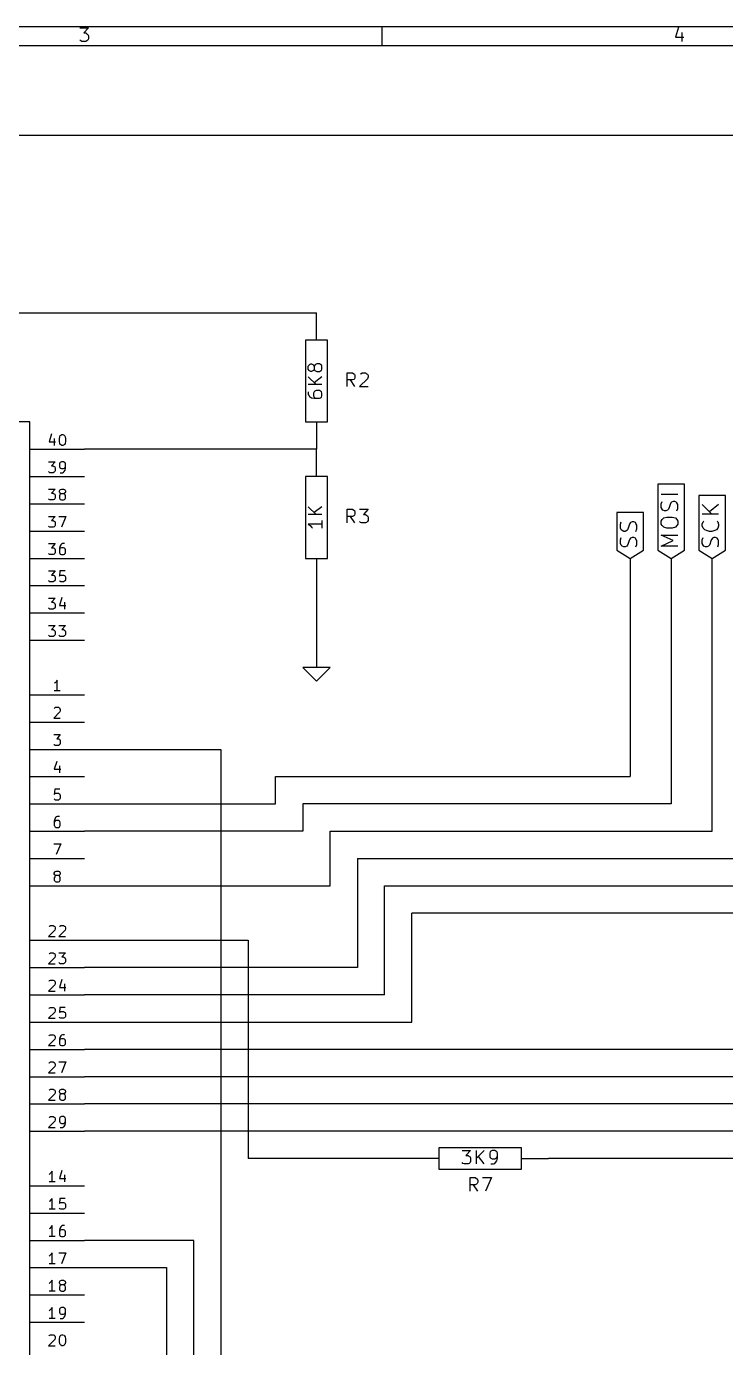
# Model space of a CAD drawing. Extents: x 4000 to 113000, y 4000 to 78670.
# Drawn here: x 56370 to 81995, y 30240 to 78670 of the extents above; entities that cross this region are included whole.
import ezdxf

# ---------------------------------------------------------------- set-up
doc = ezdxf.new("R2010")
doc.units = 0
for name, color, linetype in [('BLACK', 1, 'CONTINUOUS'), ('CYAN', 4, 'CONTINUOUS'), ('GREEN', 3, 'CONTINUOUS'), ('LIGHTYELLOW', 24, 'CONTINUOUS'), ('RED', 5, 'CONTINUOUS')]:
    doc.layers.add(name, color=color, linetype=linetype)

msp = doc.modelspace()

# ---------------------------------------------------------------- linework, layer by layer
at = {"layer": 'BLACK'}
for p, q in [((4000, 78670), (113000, 78670)), ((58330, 78620), (58640, 78620)), ((58640, 78620), (58470, 78430)), ((69400, 78670), (69400, 77970)), ((80270, 78640), (80160, 78280)), ((58360, 78140), (58330, 78170)), ((58400, 78120), (58360, 78140)), ((58550, 78120), (58400, 78120)), ((58470, 78430), (58550, 78430)), ((58550, 78430), (58590, 78400)), ((58590, 78140), (58550, 78120)), ((58590, 78400), (58620, 78380)), ((58620, 78170), (58590, 78140)), ((58620, 78380), (58640, 78330)), ((58640, 78210), (58620, 78170)), ((58640, 78330), (58640, 78210)), ((80160, 78280), (80460, 78280)), ((80390, 78450), (80390, 78120)), ((4700, 77970), (112300, 77970)), ((66700, 66210), (66730, 66250)), ((66700, 66110), (66700, 66210)), ((66730, 66060), (66700, 66110)), ((66730, 66250), (66750, 66280)), ((66750, 66040), (66730, 66060)), ((66750, 66280), (66800, 66300)), ((66800, 66020), (66750, 66040)), ((66800, 66300), (66820, 66300)), ((66820, 66020), (66800, 66020)), ((66820, 66300), (66870, 66280)), ((66870, 66040), (66820, 66020)), ((66870, 66280), (66890, 66250)), ((66890, 66060), (66870, 66040)), ((66890, 66250), (66920, 66210)), ((66920, 66110), (66890, 66060)), ((66940, 66250), (66920, 66210)), ((66920, 66210), (66920, 66110)), ((66920, 66110), (66940, 66060)), ((66960, 66280), (66940, 66250)), ((66940, 66060), (66960, 66040)), ((67010, 66300), (66960, 66280)), ((66960, 66040), (67010, 66020)), ((67110, 66300), (67010, 66300)), ((67010, 66020), (67110, 66020)), ((67150, 66280), (67110, 66300)), ((67110, 66020), (67150, 66040)), ((67180, 66250), (67150, 66280)), ((67150, 66040), (67180, 66060)), ((67200, 66210), (67180, 66250)), ((67180, 66060), (67200, 66110)), ((67200, 66110), (67200, 66210)), ((66700, 65820), (66990, 65540)), ((67200, 65540), (66700, 65540)), ((67200, 65820), (66920, 65610)), ((66700, 65270), (66700, 65180)), ((66700, 65180), (66730, 65130)), ((66730, 65130), (66750, 65110)), ((66750, 65110), (66820, 65060)), ((66820, 65060), (66920, 65040)), ((66920, 65270), (66890, 65230)), ((66890, 65230), (66890, 65130)), ((66890, 65130), (66920, 65080)), ((66940, 65300), (66920, 65270)), ((66920, 65080), (66940, 65060)), ((66920, 65040), (67110, 65040)), ((66990, 65320), (66940, 65300)), ((66940, 65060), (66990, 65040)), ((67110, 65320), (66990, 65320)), ((67150, 65300), (67110, 65320)), ((67110, 65040), (67150, 65060)), ((67180, 65270), (67150, 65300)), ((67150, 65060), (67180, 65080)), ((67200, 65230), (67180, 65270)), ((67180, 65080), (67200, 65130)), ((67200, 65130), (67200, 65230)), ((66700, 61060), (66990, 60780)), ((67200, 61060), (66920, 60850)), ((67200, 60780), (66700, 60780)), ((67200, 60560), (67200, 60280)), ((67200, 60420), (66700, 60420)), ((66700, 60420), (66770, 60370)), ((66770, 60370), (66820, 60320)), ((66820, 60320), (66850, 60280)), ((72340, 37470), (72650, 37470)), ((72650, 37470), (72480, 37280)), ((72870, 36970), (72870, 37470)), ((73150, 37470), (72870, 37180)), ((73370, 37420), (73350, 37370)), ((73350, 37370), (73350, 37250)), ((73390, 37440), (73370, 37420)), ((73440, 37470), (73390, 37440)), ((73540, 37470), (73440, 37470)), ((73580, 37440), (73540, 37470)), ((73610, 37420), (73580, 37440)), ((73630, 37370), (73610, 37420)), ((73630, 37180), (73630, 37370)), ((72370, 36990), (72340, 37020)), ((72410, 36970), (72370, 36990)), ((72560, 36970), (72410, 36970)), ((72480, 37280), (72560, 37280)), ((72560, 37280), (72600, 37250)), ((72600, 36990), (72560, 36970)), ((72600, 37250), (72630, 37230)), ((72630, 37020), (72600, 36990)), ((72630, 37230), (72650, 37180)), ((72650, 37060), (72630, 37020)), ((72650, 37180), (72650, 37060)), ((73150, 36970), (72940, 37250)), ((73350, 37250), (73370, 37210)), ((73370, 37210), (73390, 37180)), ((73390, 37180), (73440, 37160)), ((73390, 36970), (73490, 36970)), ((73440, 37160), (73540, 37160)), ((73490, 36970), (73540, 36990)), ((73540, 37160), (73580, 37180)), ((73540, 36990), (73560, 37020)), ((73560, 37020), (73610, 37090)), ((73580, 37180), (73610, 37210)), ((73610, 37210), (73630, 37250)), ((73610, 37090), (73630, 37180))]:
    msp.add_line(p, q, dxfattribs=at)
at = {"layer": 'CYAN'}
for p, q in [((68130, 65470), (68130, 65970)), ((68130, 65970), (68320, 65970)), ((68320, 65970), (68370, 65940)), ((68370, 65940), (68390, 65920)), ((68390, 65920), (68410, 65870)), ((68410, 65870), (68410, 65800)), ((68610, 65920), (68630, 65940)), ((68630, 65940), (68680, 65970)), ((68680, 65970), (68800, 65970)), ((68800, 65970), (68840, 65940)), ((68840, 65940), (68870, 65920)), ((68870, 65920), (68890, 65870)), ((68890, 65870), (68890, 65820)), ((68320, 65710), (68130, 65710)), ((68410, 65470), (68250, 65710)), ((68370, 65730), (68320, 65710)), ((68390, 65750), (68370, 65730)), ((68410, 65800), (68390, 65750)), ((68870, 65750), (68580, 65470)), ((68580, 65470), (68890, 65470)), ((68890, 65820), (68870, 65750)), ((68130, 60470), (68130, 60970)), ((68130, 60970), (68320, 60970)), ((68320, 60710), (68130, 60710)), ((68410, 60470), (68250, 60710)), ((68320, 60970), (68370, 60940)), ((68370, 60730), (68320, 60710)), ((68370, 60940), (68390, 60920)), ((68390, 60750), (68370, 60730)), ((68390, 60920), (68410, 60870)), ((68410, 60800), (68390, 60750)), ((68410, 60870), (68410, 60800)), ((68580, 60970), (68890, 60970)), ((68890, 60970), (68720, 60780)), ((68720, 60780), (68800, 60780)), ((68800, 60780), (68840, 60750)), ((68840, 60750), (68870, 60730)), ((68870, 60730), (68890, 60680)), ((68890, 60560), (68870, 60520)), ((68890, 60680), (68890, 60560)), ((68610, 60490), (68580, 60520)), ((68650, 60470), (68610, 60490)), ((68800, 60470), (68650, 60470)), ((68840, 60490), (68800, 60470)), ((68870, 60520), (68840, 60490)), ((72630, 35970), (72630, 36470)), ((72630, 36470), (72820, 36470)), ((72820, 36470), (72870, 36440)), ((72870, 36440), (72890, 36420)), ((72890, 36420), (72910, 36370)), ((72910, 36370), (72910, 36300)), ((73080, 36470), (73410, 36470)), ((73410, 36470), (73200, 35970)), ((72820, 36210), (72630, 36210)), ((72910, 35970), (72750, 36210)), ((72870, 36230), (72820, 36210)), ((72890, 36250), (72870, 36230)), ((72910, 36300), (72890, 36250))]:
    msp.add_line(p, q, dxfattribs=at)
at = {"layer": 'GREEN'}
for p, q in [((91000, 74670), (25000, 74670)), ((13500, 68170), (67000, 68170)), ((67000, 63170), (58500, 63170)), ((78500, 59170), (78500, 51170)), ((80000, 59170), (80000, 50170)), ((81500, 49170), (81500, 59170)), ((67000, 58170), (67000, 55170)), ((58500, 52170), (63500, 52170)), ((63500, 52170), (63500, 24170)), ((65500, 50170), (65500, 51170)), ((65500, 51170), (78500, 51170)), ((58500, 50170), (65500, 50170)), ((80000, 50170), (66500, 50170)), ((66500, 50170), (66500, 49170)), ((66500, 49170), (58500, 49170)), ((67500, 47170), (67500, 49170)), ((67500, 49170), (81500, 49170)), ((68500, 48170), (68500, 44170)), ((68500, 48170), (93500, 48170)), ((58500, 47170), (67500, 47170)), ((69500, 43170), (69500, 47170)), ((69500, 47170), (93500, 47170)), ((93500, 46170), (70500, 46170)), ((70500, 42170), (70500, 46170)), ((58500, 45170), (64500, 45170)), ((64500, 45170), (64500, 37170)), ((68500, 44170), (58500, 44170)), ((69500, 43170), (58500, 43170)), ((58500, 42170), (70500, 42170)), ((93500, 41170), (58500, 41170)), ((93500, 40170), (58500, 40170)), ((93500, 39170), (58500, 39170)), ((93500, 38170), (58500, 38170)), ((70500, 37170), (64500, 37170)), ((93500, 37170), (75500, 37170)), ((62500, 34170), (58500, 34170)), ((62500, 18670), (62500, 34170)), ((58500, 33170), (61500, 33170)), ((61500, 33170), (61500, 20170))]:
    msp.add_line(p, q, dxfattribs=at)
at = {"layer": 'LIGHTYELLOW'}
for p, q in [((56500, 64170), (40500, 64170)), ((56500, 28170), (56500, 64170))]:
    msp.add_line(p, q, dxfattribs=at)
at = {"layer": 'RED'}
for p, q in [((67000, 67170), (67000, 68170)), ((66600, 67170), (66600, 64170)), ((67400, 67170), (66600, 67170)), ((67400, 64170), (67400, 67170)), ((56500, 64170), (40500, 64170)), ((56500, 28170), (56500, 64170)), ((66600, 64170), (67400, 64170)), ((67000, 64170), (67000, 63170)), ((57290, 63730), (57200, 63440)), ((57390, 63570), (57390, 63310)), ((57580, 63560), (57600, 63630)), ((57580, 63460), (57580, 63560)), ((57600, 63380), (57580, 63460)), ((57600, 63630), (57610, 63670)), ((57610, 63670), (57630, 63690)), ((57630, 63690), (57670, 63710)), ((57670, 63710), (57710, 63710)), ((57710, 63710), (57750, 63690)), ((57750, 63690), (57770, 63670)), ((57770, 63670), (57790, 63630)), ((57790, 63630), (57800, 63560)), ((57800, 63460), (57790, 63380)), ((57800, 63560), (57800, 63460)), ((56500, 63170), (58500, 63170)), ((57200, 63440), (57440, 63440)), ((57610, 63350), (57600, 63380)), ((57630, 63330), (57610, 63350)), ((57670, 63310), (57630, 63330)), ((57710, 63310), (57670, 63310)), ((57750, 63330), (57710, 63310)), ((57770, 63350), (57750, 63330)), ((57790, 63380), (57770, 63350)), ((67000, 62170), (67000, 63170)), ((57180, 62710), (57420, 62710)), ((57420, 62710), (57290, 62560)), ((57290, 62560), (57350, 62560)), ((57350, 62560), (57390, 62540)), ((57390, 62540), (57410, 62520)), ((57410, 62520), (57420, 62480)), ((57420, 62480), (57420, 62380)), ((57600, 62670), (57580, 62630)), ((57580, 62630), (57580, 62540)), ((57580, 62540), (57600, 62500)), ((57610, 62690), (57600, 62670)), ((57600, 62500), (57610, 62480)), ((57650, 62710), (57610, 62690)), ((57610, 62480), (57650, 62460)), ((57730, 62710), (57650, 62710)), ((57770, 62690), (57730, 62710)), ((57730, 62460), (57770, 62480)), ((57790, 62670), (57770, 62690)), ((57770, 62480), (57790, 62500)), ((57800, 62630), (57790, 62670)), ((57790, 62500), (57800, 62540)), ((57790, 62400), (57800, 62480)), ((57800, 62480), (57800, 62630)), ((56500, 62170), (58500, 62170)), ((57200, 62330), (57180, 62350)), ((57230, 62310), (57200, 62330)), ((57350, 62310), (57230, 62310)), ((57390, 62330), (57350, 62310)), ((57410, 62350), (57390, 62330)), ((57420, 62380), (57410, 62350)), ((57610, 62310), (57690, 62310)), ((57650, 62460), (57730, 62460)), ((57690, 62310), (57730, 62330)), ((57730, 62330), (57750, 62350)), ((57750, 62350), (57790, 62400)), ((66600, 62170), (66600, 59170)), ((67400, 62170), (66600, 62170)), ((67400, 59170), (67400, 62170)), ((57180, 61710), (57420, 61710)), ((57420, 61710), (57290, 61560)), ((57290, 61560), (57350, 61560)), ((57350, 61560), (57390, 61540)), ((57390, 61540), (57410, 61520)), ((57410, 61520), (57420, 61480)), ((57580, 61630), (57600, 61670)), ((57580, 61610), (57580, 61630)), ((57600, 61570), (57580, 61610)), ((57600, 61670), (57610, 61690)), ((57610, 61560), (57600, 61570)), ((57610, 61520), (57600, 61500)), ((57610, 61690), (57650, 61710)), ((57650, 61540), (57610, 61560)), ((57650, 61540), (57610, 61520)), ((57650, 61710), (57730, 61710)), ((57730, 61540), (57650, 61540)), ((57730, 61710), (57770, 61690)), ((57770, 61560), (57730, 61540)), ((57770, 61520), (57730, 61540)), ((57770, 61690), (57790, 61670)), ((57790, 61570), (57770, 61560)), ((57790, 61500), (57770, 61520)), ((57790, 61670), (57800, 61630)), ((57800, 61610), (57790, 61570)), ((57800, 61630), (57800, 61610)), ((80000, 61890), (79510, 61890)), ((79510, 61890), (79510, 59470)), ((80240, 61510), (79640, 61510)), ((80490, 61890), (80000, 61890)), ((80490, 59470), (80490, 61890)), ((56500, 61170), (58500, 61170)), ((57200, 61330), (57180, 61350)), ((57230, 61310), (57200, 61330)), ((57350, 61310), (57230, 61310)), ((57390, 61330), (57350, 61310)), ((57410, 61350), (57390, 61330)), ((57420, 61380), (57410, 61350)), ((57420, 61480), (57420, 61380)), ((57600, 61500), (57580, 61460)), ((57580, 61460), (57580, 61380)), ((57580, 61380), (57600, 61350)), ((57600, 61350), (57610, 61330)), ((57610, 61330), (57650, 61310)), ((57650, 61310), (57730, 61310)), ((57730, 61310), (57770, 61330)), ((57770, 61330), (57790, 61350)), ((57800, 61460), (57790, 61500)), ((57790, 61350), (57800, 61380)), ((57800, 61380), (57800, 61460)), ((79640, 61170), (79670, 61260)), ((79640, 61030), (79640, 61170)), ((79670, 60970), (79640, 61030)), ((79930, 61030), (79900, 60970)), ((79960, 61140), (79930, 61030)), ((79990, 61200), (79960, 61140)), ((80010, 61230), (79990, 61200)), ((80070, 61260), (80010, 61230)), ((80130, 61260), (80070, 61260)), ((80190, 61230), (80130, 61260)), ((80210, 61200), (80190, 61230)), ((80240, 61140), (80210, 61200)), ((80240, 61000), (80240, 61140)), ((81500, 61480), (81010, 61480)), ((81010, 61480), (81010, 59470)), ((81140, 61140), (81490, 60790)), ((81740, 61140), (81400, 60880)), ((81990, 61480), (81500, 61480)), ((81990, 59470), (81990, 61480)), ((57180, 60710), (57420, 60710)), ((57420, 60710), (57290, 60560)), ((57290, 60560), (57350, 60560)), ((57350, 60560), (57390, 60540)), ((57390, 60540), (57410, 60520)), ((57560, 60710), (57820, 60710)), ((57820, 60710), (57650, 60310)), ((78500, 60850), (78010, 60850)), ((78010, 60850), (78010, 59470)), ((78990, 60850), (78500, 60850)), ((78990, 59470), (78990, 60850)), ((79640, 60540), (79670, 60600)), ((79640, 60430), (79640, 60540)), ((79700, 60940), (79670, 60970)), ((79670, 60600), (79730, 60660)), ((79760, 60910), (79700, 60940)), ((79730, 60660), (79840, 60680)), ((79810, 60910), (79760, 60910)), ((79870, 60940), (79810, 60910)), ((79840, 60680), (80040, 60680)), ((79900, 60970), (79870, 60940)), ((80040, 60680), (80160, 60660)), ((80160, 60660), (80210, 60600)), ((80210, 60910), (80240, 61000)), ((80210, 60600), (80240, 60540)), ((80240, 60540), (80240, 60430)), ((81740, 60790), (81140, 60790)), ((81170, 60510), (81200, 60540)), ((81690, 60540), (81710, 60510)), ((56500, 60170), (58500, 60170)), ((57200, 60330), (57180, 60350)), ((57230, 60310), (57200, 60330)), ((57350, 60310), (57230, 60310)), ((57390, 60330), (57350, 60310)), ((57410, 60350), (57390, 60330)), ((57410, 60520), (57420, 60480)), ((57420, 60380), (57410, 60350)), ((57420, 60480), (57420, 60380)), ((78140, 60420), (78170, 60510)), ((78140, 60280), (78140, 60420)), ((78170, 60220), (78140, 60280)), ((78200, 60190), (78170, 60220)), ((78260, 60160), (78200, 60190)), ((78310, 60160), (78260, 60160)), ((78370, 60190), (78310, 60160)), ((78400, 60220), (78370, 60190)), ((78430, 60280), (78400, 60220)), ((78460, 60390), (78430, 60280)), ((78490, 60450), (78460, 60390)), ((78510, 60480), (78490, 60450)), ((78570, 60510), (78510, 60480)), ((78630, 60510), (78570, 60510)), ((78690, 60480), (78630, 60510)), ((78710, 60450), (78690, 60480)), ((78740, 60390), (78710, 60450)), ((78710, 60160), (78740, 60250)), ((78740, 60250), (78740, 60390)), ((79670, 60370), (79640, 60430)), ((79730, 60310), (79670, 60370)), ((79840, 60280), (79730, 60310)), ((80040, 60280), (79840, 60280)), ((80160, 60310), (80040, 60280)), ((80210, 60370), (80160, 60310)), ((80240, 60430), (80210, 60370)), ((81140, 60420), (81170, 60510)), ((81140, 60360), (81140, 60420)), ((81170, 60280), (81140, 60360)), ((81230, 60220), (81170, 60280)), ((81290, 60190), (81230, 60220)), ((81400, 60160), (81290, 60190)), ((81490, 60160), (81400, 60160)), ((81600, 60190), (81490, 60160)), ((81660, 60220), (81600, 60190)), ((81710, 60280), (81660, 60220)), ((81710, 60510), (81740, 60420)), ((81740, 60360), (81710, 60280)), ((81740, 60420), (81740, 60360)), ((57180, 59710), (57420, 59710)), ((57420, 59710), (57290, 59560)), ((57600, 59610), (57580, 59540)), ((57630, 59670), (57600, 59610)), ((57650, 59690), (57630, 59670)), ((57690, 59710), (57650, 59690)), ((57770, 59710), (57690, 59710)), ((78140, 59850), (78170, 59940)), ((78140, 59710), (78140, 59850)), ((78170, 59650), (78140, 59710)), ((78200, 59620), (78170, 59650)), ((78260, 59590), (78200, 59620)), ((78310, 59590), (78260, 59590)), ((78370, 59620), (78310, 59590)), ((78400, 59650), (78370, 59620)), ((78430, 59710), (78400, 59650)), ((78460, 59820), (78430, 59710)), ((78490, 59880), (78460, 59820)), ((78510, 59910), (78490, 59880)), ((78570, 59940), (78510, 59910)), ((78630, 59940), (78570, 59940)), ((78690, 59910), (78630, 59940)), ((78710, 59880), (78690, 59910)), ((78740, 59820), (78710, 59880)), ((78710, 59590), (78740, 59680)), ((78740, 59680), (78740, 59820)), ((80070, 59820), (79640, 60020)), ((79640, 60020), (80240, 60020)), ((79640, 59620), (80070, 59820)), ((80240, 59620), (79640, 59620)), ((81140, 59850), (81170, 59940)), ((81140, 59710), (81140, 59850)), ((81170, 59650), (81140, 59710)), ((81200, 59620), (81170, 59650)), ((81260, 59590), (81200, 59620)), ((81310, 59590), (81260, 59590)), ((81370, 59620), (81310, 59590)), ((81400, 59650), (81370, 59620)), ((81430, 59710), (81400, 59650)), ((81460, 59820), (81430, 59710)), ((81490, 59880), (81460, 59820)), ((81510, 59910), (81490, 59880)), ((81570, 59940), (81510, 59910)), ((81630, 59940), (81570, 59940)), ((81690, 59910), (81630, 59940)), ((81710, 59880), (81690, 59910)), ((81740, 59820), (81710, 59880)), ((81710, 59590), (81740, 59680)), ((81740, 59680), (81740, 59820)), ((56500, 59170), (58500, 59170)), ((57200, 59330), (57180, 59350)), ((57230, 59310), (57200, 59330)), ((57350, 59310), (57230, 59310)), ((57290, 59560), (57350, 59560)), ((57350, 59560), (57390, 59540)), ((57390, 59330), (57350, 59310)), ((57390, 59540), (57410, 59520)), ((57410, 59350), (57390, 59330)), ((57410, 59520), (57420, 59480)), ((57420, 59380), (57410, 59350)), ((57420, 59480), (57420, 59380)), ((57580, 59540), (57580, 59380)), ((57600, 59520), (57580, 59480)), ((57580, 59380), (57600, 59350)), ((57610, 59540), (57600, 59520)), ((57600, 59350), (57610, 59330)), ((57650, 59560), (57610, 59540)), ((57610, 59330), (57650, 59310)), ((57730, 59560), (57650, 59560)), ((57650, 59310), (57730, 59310)), ((57770, 59540), (57730, 59560)), ((57730, 59310), (57770, 59330)), ((57790, 59520), (57770, 59540)), ((57770, 59330), (57790, 59350)), ((57800, 59480), (57790, 59520)), ((57790, 59350), (57800, 59380)), ((57800, 59380), (57800, 59480)), ((66600, 59170), (67400, 59170)), ((67000, 59170), (67000, 58170)), ((78010, 59470), (78500, 59170)), ((78500, 59170), (78990, 59470)), ((79510, 59470), (80000, 59170)), ((80000, 59170), (80490, 59470)), ((81010, 59470), (81500, 59170)), ((81500, 59170), (81990, 59470)), ((57180, 58710), (57420, 58710)), ((57420, 58710), (57290, 58560)), ((57600, 58710), (57580, 58520)), ((57790, 58710), (57600, 58710)), ((56500, 58170), (58500, 58170)), ((57200, 58330), (57180, 58350)), ((57230, 58310), (57200, 58330)), ((57350, 58310), (57230, 58310)), ((57290, 58560), (57350, 58560)), ((57350, 58560), (57390, 58540)), ((57390, 58330), (57350, 58310)), ((57390, 58540), (57410, 58520)), ((57410, 58350), (57390, 58330)), ((57410, 58520), (57420, 58480)), ((57420, 58380), (57410, 58350)), ((57420, 58480), (57420, 58380)), ((57580, 58520), (57600, 58540)), ((57600, 58330), (57580, 58350)), ((57600, 58540), (57630, 58560)), ((57630, 58310), (57600, 58330)), ((57630, 58560), (57730, 58560)), ((57730, 58310), (57630, 58310)), ((57730, 58560), (57770, 58540)), ((57770, 58330), (57730, 58310)), ((57770, 58540), (57790, 58520)), ((57790, 58350), (57770, 58330)), ((57790, 58520), (57800, 58480)), ((57800, 58380), (57790, 58350)), ((57800, 58480), (57800, 58380)), ((57180, 57710), (57420, 57710)), ((57420, 57710), (57290, 57560)), ((57670, 57730), (57580, 57440)), ((56500, 57170), (58500, 57170)), ((57200, 57330), (57180, 57350)), ((57230, 57310), (57200, 57330)), ((57350, 57310), (57230, 57310)), ((57290, 57560), (57350, 57560)), ((57350, 57560), (57390, 57540)), ((57390, 57330), (57350, 57310)), ((57390, 57540), (57410, 57520)), ((57410, 57350), (57390, 57330)), ((57410, 57520), (57420, 57480)), ((57420, 57380), (57410, 57350)), ((57420, 57480), (57420, 57380)), ((57580, 57440), (57820, 57440)), ((57770, 57570), (57770, 57310)), ((57180, 56710), (57420, 56710)), ((57420, 56710), (57290, 56560)), ((57560, 56710), (57800, 56710)), ((57800, 56710), (57670, 56560)), ((57200, 56330), (57180, 56350)), ((57230, 56310), (57200, 56330)), ((57350, 56310), (57230, 56310)), ((57290, 56560), (57350, 56560)), ((57350, 56560), (57390, 56540)), ((57390, 56330), (57350, 56310)), ((57390, 56540), (57410, 56520)), ((57410, 56350), (57390, 56330)), ((57410, 56520), (57420, 56480)), ((57420, 56380), (57410, 56350)), ((57420, 56480), (57420, 56380)), ((57580, 56330), (57560, 56350)), ((57610, 56310), (57580, 56330)), ((57730, 56310), (57610, 56310)), ((57670, 56560), (57730, 56560)), ((57730, 56560), (57770, 56540)), ((57770, 56330), (57730, 56310)), ((57770, 56540), (57790, 56520)), ((57790, 56350), (57770, 56330)), ((57790, 56520), (57800, 56480)), ((57800, 56380), (57790, 56350)), ((57800, 56480), (57800, 56380)), ((56500, 56170), (58500, 56170)), ((66500, 55170), (67000, 54670)), ((67500, 55170), (66500, 55170)), ((67000, 54670), (67500, 55170)), ((57420, 54610), (57390, 54590)), ((57610, 54310), (57390, 54310)), ((57460, 54650), (57420, 54610)), ((57500, 54710), (57460, 54650)), ((57500, 54310), (57500, 54710)), ((56500, 54170), (58500, 54170)), ((57600, 53540), (57370, 53310)), ((57370, 53310), (57610, 53310)), ((57390, 53670), (57410, 53690)), ((57410, 53690), (57440, 53710)), ((57440, 53710), (57540, 53710)), ((57540, 53710), (57580, 53690)), ((57580, 53690), (57600, 53670)), ((57600, 53670), (57610, 53630)), ((57610, 53590), (57600, 53540)), ((57610, 53630), (57610, 53590)), ((56500, 53170), (58500, 53170)), ((57370, 52710), (57610, 52710)), ((57390, 52330), (57370, 52350)), ((57420, 52310), (57390, 52330)), ((57540, 52310), (57420, 52310)), ((57610, 52710), (57480, 52560)), ((57480, 52560), (57540, 52560)), ((57540, 52560), (57580, 52540)), ((57580, 52330), (57540, 52310)), ((57580, 52540), (57600, 52520)), ((57600, 52350), (57580, 52330)), ((57600, 52520), (57610, 52480)), ((57610, 52380), (57600, 52350)), ((57610, 52480), (57610, 52380)), ((56500, 52170), (58500, 52170)), ((57480, 51730), (57390, 51440)), ((57390, 51440), (57630, 51440)), ((57580, 51570), (57580, 51310)), ((56500, 51170), (58500, 51170)), ((57410, 50710), (57390, 50520)), ((57390, 50520), (57410, 50540)), ((57600, 50710), (57410, 50710)), ((57410, 50540), (57440, 50560)), ((57440, 50560), (57540, 50560)), ((57540, 50560), (57580, 50540)), ((57580, 50540), (57600, 50520)), ((57600, 50520), (57610, 50480)), ((57610, 50380), (57600, 50350)), ((57610, 50480), (57610, 50380)), ((56500, 50170), (58500, 50170)), ((57410, 50330), (57390, 50350)), ((57440, 50310), (57410, 50330)), ((57540, 50310), (57440, 50310)), ((57580, 50330), (57540, 50310)), ((57600, 50350), (57580, 50330)), ((57410, 49610), (57390, 49540)), ((57390, 49540), (57390, 49380)), ((57410, 49520), (57390, 49480)), ((57440, 49670), (57410, 49610)), ((57420, 49540), (57410, 49520)), ((57460, 49560), (57420, 49540)), ((57460, 49690), (57440, 49670)), ((57500, 49710), (57460, 49690)), ((57540, 49560), (57460, 49560)), ((57580, 49710), (57500, 49710)), ((57580, 49540), (57540, 49560)), ((57600, 49520), (57580, 49540)), ((57610, 49480), (57600, 49520)), ((57610, 49380), (57610, 49480)), ((56500, 49170), (58500, 49170)), ((57390, 49380), (57410, 49350)), ((57410, 49350), (57420, 49330)), ((57420, 49330), (57460, 49310)), ((57460, 49310), (57540, 49310)), ((57540, 49310), (57580, 49330)), ((57580, 49330), (57600, 49350)), ((57600, 49350), (57610, 49380)), ((57370, 48710), (57630, 48710)), ((57630, 48710), (57460, 48310)), ((56500, 48170), (58500, 48170)), ((57390, 47630), (57410, 47670)), ((57390, 47610), (57390, 47630)), ((57410, 47570), (57390, 47610)), ((57410, 47500), (57390, 47460)), ((57410, 47670), (57420, 47690)), ((57420, 47560), (57410, 47570)), ((57420, 47520), (57410, 47500)), ((57420, 47690), (57460, 47710)), ((57460, 47540), (57420, 47560)), ((57460, 47540), (57420, 47520)), ((57460, 47710), (57540, 47710)), ((57540, 47540), (57460, 47540)), ((57540, 47710), (57580, 47690)), ((57580, 47560), (57540, 47540)), ((57580, 47520), (57540, 47540)), ((57580, 47690), (57600, 47670)), ((57600, 47570), (57580, 47560)), ((57600, 47500), (57580, 47520)), ((57600, 47670), (57610, 47630)), ((57610, 47610), (57600, 47570)), ((57610, 47460), (57600, 47500)), ((57610, 47630), (57610, 47610)), ((56500, 47170), (58500, 47170)), ((57390, 47460), (57390, 47380)), ((57390, 47380), (57410, 47350)), ((57410, 47350), (57420, 47330)), ((57420, 47330), (57460, 47310)), ((57460, 47310), (57540, 47310)), ((57540, 47310), (57580, 47330)), ((57580, 47330), (57600, 47350)), ((57600, 47350), (57610, 47380)), ((57610, 47380), (57610, 47460)), ((57410, 45540), (57180, 45310)), ((57200, 45670), (57220, 45690)), ((57220, 45690), (57250, 45710)), ((57250, 45710), (57350, 45710)), ((57350, 45710), (57390, 45690)), ((57390, 45690), (57410, 45670)), ((57410, 45670), (57420, 45630)), ((57420, 45590), (57410, 45540)), ((57420, 45630), (57420, 45590)), ((57790, 45540), (57560, 45310)), ((57580, 45670), (57600, 45690)), ((57600, 45690), (57630, 45710)), ((57630, 45710), (57730, 45710)), ((57730, 45710), (57770, 45690)), ((57770, 45690), (57790, 45670)), ((57790, 45670), (57800, 45630)), ((57800, 45590), (57790, 45540)), ((57800, 45630), (57800, 45590)), ((56500, 45170), (58500, 45170)), ((57180, 45310), (57420, 45310)), ((57560, 45310), (57800, 45310)), ((57200, 44670), (57220, 44690)), ((57220, 44690), (57250, 44710)), ((57250, 44710), (57350, 44710)), ((57350, 44710), (57390, 44690)), ((57390, 44690), (57410, 44670)), ((57410, 44670), (57420, 44630)), ((57420, 44590), (57410, 44540)), ((57420, 44630), (57420, 44590)), ((57560, 44710), (57800, 44710)), ((57800, 44710), (57670, 44560)), ((57670, 44560), (57730, 44560)), ((57730, 44560), (57770, 44540)), ((56500, 44170), (58500, 44170)), ((57410, 44540), (57180, 44310)), ((57180, 44310), (57420, 44310)), ((57580, 44330), (57560, 44350)), ((57610, 44310), (57580, 44330)), ((57730, 44310), (57610, 44310)), ((57770, 44330), (57730, 44310)), ((57770, 44540), (57790, 44520)), ((57790, 44350), (57770, 44330)), ((57790, 44520), (57800, 44480)), ((57800, 44380), (57790, 44350)), ((57800, 44480), (57800, 44380)), ((57200, 43670), (57220, 43690)), ((57220, 43690), (57250, 43710)), ((57250, 43710), (57350, 43710)), ((57350, 43710), (57390, 43690)), ((57390, 43690), (57410, 43670)), ((57410, 43670), (57420, 43630)), ((57420, 43590), (57410, 43540)), ((57420, 43630), (57420, 43590)), ((57670, 43730), (57580, 43440)), ((56500, 43170), (58500, 43170)), ((57410, 43540), (57180, 43310)), ((57180, 43310), (57420, 43310)), ((57580, 43440), (57820, 43440)), ((57770, 43570), (57770, 43310)), ((57200, 42670), (57220, 42690)), ((57220, 42690), (57250, 42710)), ((57250, 42710), (57350, 42710)), ((57350, 42710), (57390, 42690)), ((57390, 42690), (57410, 42670)), ((57410, 42670), (57420, 42630)), ((57420, 42630), (57420, 42590)), ((57600, 42710), (57580, 42520)), ((57790, 42710), (57600, 42710)), ((56500, 42170), (58500, 42170)), ((57410, 42540), (57180, 42310)), ((57180, 42310), (57420, 42310)), ((57420, 42590), (57410, 42540)), ((57580, 42520), (57600, 42540)), ((57600, 42330), (57580, 42350)), ((57600, 42540), (57630, 42560)), ((57630, 42310), (57600, 42330)), ((57630, 42560), (57730, 42560)), ((57730, 42310), (57630, 42310)), ((57730, 42560), (57770, 42540)), ((57770, 42330), (57730, 42310)), ((57770, 42540), (57790, 42520)), ((57790, 42350), (57770, 42330)), ((57790, 42520), (57800, 42480)), ((57800, 42380), (57790, 42350)), ((57800, 42480), (57800, 42380)), ((57200, 41670), (57220, 41690)), ((57220, 41690), (57250, 41710)), ((57250, 41710), (57350, 41710)), ((57350, 41710), (57390, 41690)), ((57390, 41690), (57410, 41670)), ((57410, 41670), (57420, 41630)), ((57630, 41670), (57600, 41610)), ((57650, 41690), (57630, 41670)), ((57690, 41710), (57650, 41690)), ((57770, 41710), (57690, 41710)), ((56500, 41170), (58500, 41170)), ((57410, 41540), (57180, 41310)), ((57180, 41310), (57420, 41310)), ((57420, 41590), (57410, 41540)), ((57420, 41630), (57420, 41590)), ((57600, 41610), (57580, 41540)), ((57580, 41540), (57580, 41380)), ((57600, 41520), (57580, 41480)), ((57580, 41380), (57600, 41350)), ((57610, 41540), (57600, 41520)), ((57600, 41350), (57610, 41330)), ((57650, 41560), (57610, 41540)), ((57610, 41330), (57650, 41310)), ((57730, 41560), (57650, 41560)), ((57650, 41310), (57730, 41310)), ((57770, 41540), (57730, 41560)), ((57730, 41310), (57770, 41330)), ((57790, 41520), (57770, 41540)), ((57770, 41330), (57790, 41350)), ((57800, 41480), (57790, 41520)), ((57790, 41350), (57800, 41380)), ((57800, 41380), (57800, 41480)), ((57200, 40670), (57220, 40690)), ((57220, 40690), (57250, 40710)), ((57250, 40710), (57350, 40710)), ((57350, 40710), (57390, 40690)), ((57390, 40690), (57410, 40670)), ((57560, 40710), (57820, 40710)), ((57820, 40710), (57650, 40310)), ((57410, 40540), (57180, 40310)), ((57180, 40310), (57420, 40310)), ((57410, 40670), (57420, 40630)), ((57420, 40590), (57410, 40540)), ((57420, 40630), (57420, 40590)), ((56500, 40170), (58500, 40170)), ((57410, 39540), (57180, 39310)), ((57180, 39310), (57420, 39310)), ((57200, 39670), (57220, 39690)), ((57220, 39690), (57250, 39710)), ((57250, 39710), (57350, 39710)), ((57350, 39710), (57390, 39690)), ((57390, 39690), (57410, 39670)), ((57410, 39670), (57420, 39630)), ((57420, 39590), (57410, 39540)), ((57420, 39630), (57420, 39590)), ((57580, 39630), (57600, 39670)), ((57580, 39610), (57580, 39630)), ((57600, 39570), (57580, 39610)), ((57600, 39500), (57580, 39460)), ((57580, 39460), (57580, 39380)), ((57580, 39380), (57600, 39350)), ((57600, 39670), (57610, 39690)), ((57610, 39560), (57600, 39570)), ((57610, 39520), (57600, 39500)), ((57600, 39350), (57610, 39330)), ((57610, 39690), (57650, 39710)), ((57650, 39540), (57610, 39560)), ((57650, 39540), (57610, 39520)), ((57610, 39330), (57650, 39310)), ((57650, 39710), (57730, 39710)), ((57730, 39540), (57650, 39540)), ((57650, 39310), (57730, 39310)), ((57730, 39710), (57770, 39690)), ((57770, 39560), (57730, 39540)), ((57770, 39520), (57730, 39540)), ((57730, 39310), (57770, 39330)), ((57770, 39690), (57790, 39670)), ((57790, 39570), (57770, 39560)), ((57790, 39500), (57770, 39520)), ((57770, 39330), (57790, 39350)), ((57790, 39670), (57800, 39630)), ((57800, 39610), (57790, 39570)), ((57800, 39460), (57790, 39500)), ((57790, 39350), (57800, 39380)), ((57800, 39630), (57800, 39610)), ((57800, 39380), (57800, 39460)), ((56500, 39170), (58500, 39170)), ((57410, 38540), (57180, 38310)), ((57180, 38310), (57420, 38310)), ((57200, 38670), (57220, 38690)), ((57220, 38690), (57250, 38710)), ((57250, 38710), (57350, 38710)), ((57350, 38710), (57390, 38690)), ((57390, 38690), (57410, 38670)), ((57410, 38670), (57420, 38630)), ((57420, 38590), (57410, 38540)), ((57420, 38630), (57420, 38590)), ((57600, 38670), (57580, 38630)), ((57580, 38630), (57580, 38540)), ((57580, 38540), (57600, 38500)), ((57610, 38690), (57600, 38670)), ((57600, 38500), (57610, 38480)), ((57650, 38710), (57610, 38690)), ((57610, 38480), (57650, 38460)), ((57610, 38310), (57690, 38310)), ((57730, 38710), (57650, 38710)), ((57650, 38460), (57730, 38460)), ((57690, 38310), (57730, 38330)), ((57770, 38690), (57730, 38710)), ((57730, 38460), (57770, 38480)), ((57730, 38330), (57750, 38350)), ((57750, 38350), (57790, 38400)), ((57790, 38670), (57770, 38690)), ((57770, 38480), (57790, 38500)), ((57800, 38630), (57790, 38670)), ((57790, 38500), (57800, 38540)), ((57790, 38400), (57800, 38480)), ((57800, 38480), (57800, 38630)), ((56500, 38170), (58500, 38170)), ((71500, 36770), (71500, 37570)), ((71500, 37570), (74500, 37570)), ((74500, 37570), (74500, 36770)), ((71500, 37170), (70500, 37170)), ((74500, 37170), (75500, 37170)), ((57230, 36610), (57200, 36590)), ((57270, 36650), (57230, 36610)), ((57310, 36710), (57270, 36650)), ((57310, 36310), (57310, 36710)), ((57670, 36730), (57580, 36440)), ((57580, 36440), (57820, 36440)), ((57770, 36570), (57770, 36310)), ((74500, 36770), (71500, 36770)), ((56500, 36170), (58500, 36170)), ((57420, 36310), (57200, 36310)), ((57230, 35610), (57200, 35590)), ((57270, 35650), (57230, 35610)), ((57310, 35710), (57270, 35650)), ((57310, 35310), (57310, 35710)), ((57600, 35710), (57580, 35520)), ((57580, 35520), (57600, 35540)), ((57790, 35710), (57600, 35710)), ((57600, 35540), (57630, 35560)), ((57630, 35560), (57730, 35560)), ((57730, 35560), (57770, 35540)), ((57770, 35540), (57790, 35520)), ((57790, 35520), (57800, 35480)), ((57800, 35380), (57790, 35350)), ((57800, 35480), (57800, 35380)), ((56500, 35170), (58500, 35170)), ((57420, 35310), (57200, 35310)), ((57600, 35330), (57580, 35350)), ((57630, 35310), (57600, 35330)), ((57730, 35310), (57630, 35310)), ((57770, 35330), (57730, 35310)), ((57790, 35350), (57770, 35330)), ((57230, 34610), (57200, 34590)), ((57270, 34650), (57230, 34610)), ((57310, 34710), (57270, 34650)), ((57310, 34310), (57310, 34710)), ((57600, 34610), (57580, 34540)), ((57580, 34540), (57580, 34380)), ((57600, 34520), (57580, 34480)), ((57630, 34670), (57600, 34610)), ((57610, 34540), (57600, 34520)), ((57650, 34560), (57610, 34540)), ((57650, 34690), (57630, 34670)), ((57690, 34710), (57650, 34690)), ((57730, 34560), (57650, 34560)), ((57770, 34710), (57690, 34710)), ((57770, 34540), (57730, 34560)), ((57790, 34520), (57770, 34540)), ((57800, 34480), (57790, 34520)), ((57800, 34380), (57800, 34480)), ((56500, 34170), (58500, 34170)), ((57420, 34310), (57200, 34310)), ((57580, 34380), (57600, 34350)), ((57600, 34350), (57610, 34330)), ((57610, 34330), (57650, 34310)), ((57650, 34310), (57730, 34310)), ((57730, 34310), (57770, 34330)), ((57770, 34330), (57790, 34350)), ((57790, 34350), (57800, 34380)), ((57230, 33610), (57200, 33590)), ((57270, 33650), (57230, 33610)), ((57310, 33710), (57270, 33650)), ((57310, 33310), (57310, 33710)), ((57560, 33710), (57820, 33710)), ((57820, 33710), (57650, 33310)), ((56500, 33170), (58500, 33170)), ((57420, 33310), (57200, 33310)), ((57230, 32610), (57200, 32590)), ((57270, 32650), (57230, 32610)), ((57310, 32710), (57270, 32650)), ((57310, 32310), (57310, 32710)), ((57580, 32630), (57600, 32670)), ((57580, 32610), (57580, 32630)), ((57600, 32570), (57580, 32610)), ((57600, 32500), (57580, 32460)), ((57580, 32460), (57580, 32380)), ((57600, 32670), (57610, 32690)), ((57610, 32560), (57600, 32570)), ((57610, 32520), (57600, 32500)), ((57610, 32690), (57650, 32710)), ((57650, 32540), (57610, 32560)), ((57650, 32540), (57610, 32520)), ((57650, 32710), (57730, 32710)), ((57730, 32540), (57650, 32540)), ((57730, 32710), (57770, 32690)), ((57770, 32560), (57730, 32540)), ((57770, 32520), (57730, 32540)), ((57770, 32690), (57790, 32670)), ((57790, 32570), (57770, 32560)), ((57790, 32500), (57770, 32520)), ((57790, 32670), (57800, 32630)), ((57800, 32610), (57790, 32570)), ((57800, 32460), (57790, 32500)), ((57800, 32630), (57800, 32610)), ((57800, 32380), (57800, 32460)), ((56500, 32170), (58500, 32170)), ((57420, 32310), (57200, 32310)), ((57580, 32380), (57600, 32350)), ((57600, 32350), (57610, 32330)), ((57610, 32330), (57650, 32310)), ((57650, 32310), (57730, 32310)), ((57730, 32310), (57770, 32330)), ((57770, 32330), (57790, 32350)), ((57790, 32350), (57800, 32380)), ((57230, 31610), (57200, 31590)), ((57270, 31650), (57230, 31610)), ((57310, 31710), (57270, 31650)), ((57310, 31310), (57310, 31710)), ((57600, 31670), (57580, 31630)), ((57580, 31630), (57580, 31540)), ((57580, 31540), (57600, 31500)), ((57610, 31690), (57600, 31670)), ((57600, 31500), (57610, 31480)), ((57650, 31710), (57610, 31690)), ((57610, 31480), (57650, 31460)), ((57730, 31710), (57650, 31710)), ((57770, 31690), (57730, 31710)), ((57730, 31460), (57770, 31480)), ((57790, 31670), (57770, 31690)), ((57770, 31480), (57790, 31500)), ((57800, 31630), (57790, 31670)), ((57790, 31500), (57800, 31540)), ((57790, 31400), (57800, 31480)), ((57800, 31480), (57800, 31630)), ((56500, 31170), (58500, 31170)), ((57420, 31310), (57200, 31310)), ((57610, 31310), (57690, 31310)), ((57650, 31460), (57730, 31460)), ((57690, 31310), (57730, 31330)), ((57730, 31330), (57750, 31350)), ((57750, 31350), (57790, 31400)), ((57410, 30540), (57180, 30310)), ((57200, 30670), (57220, 30690)), ((57220, 30690), (57250, 30710)), ((57250, 30710), (57350, 30710)), ((57350, 30710), (57390, 30690)), ((57390, 30690), (57410, 30670)), ((57410, 30670), (57420, 30630)), ((57420, 30590), (57410, 30540)), ((57420, 30630), (57420, 30590)), ((57580, 30560), (57600, 30630)), ((57580, 30460), (57580, 30560)), ((57600, 30630), (57610, 30670)), ((57610, 30670), (57630, 30690)), ((57630, 30690), (57670, 30710)), ((57670, 30710), (57710, 30710)), ((57710, 30710), (57750, 30690)), ((57750, 30690), (57770, 30670)), ((57770, 30670), (57790, 30630)), ((57790, 30630), (57800, 30560)), ((57800, 30560), (57800, 30460)), ((57180, 30310), (57420, 30310)), ((57600, 30380), (57580, 30460)), ((57610, 30350), (57600, 30380)), ((57630, 30330), (57610, 30350)), ((57670, 30310), (57630, 30330)), ((57710, 30310), (57670, 30310)), ((57750, 30330), (57710, 30310)), ((57770, 30350), (57750, 30330)), ((57790, 30380), (57770, 30350)), ((57800, 30460), (57790, 30380))]:
    msp.add_line(p, q, dxfattribs=at)

doc.saveas('drawing.dxf')
